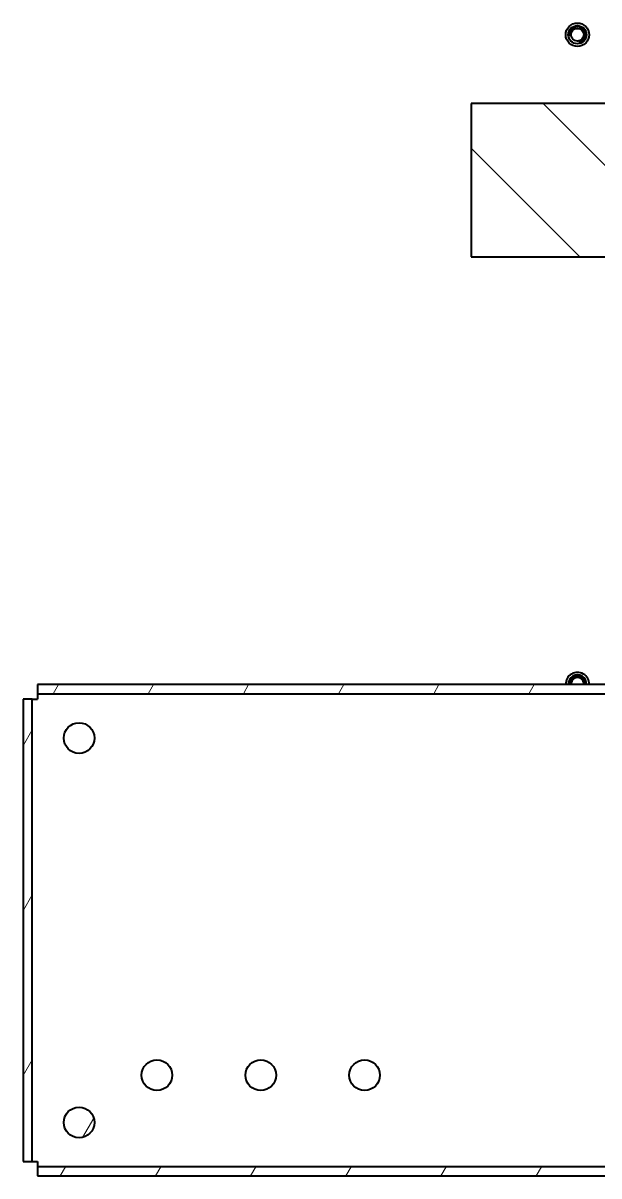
# Model space of a CAD drawing. Header units: millimetres. Extents: x 0 to 5945, y 0 to 4205.
# Drawn here: x 1651.9 to 1762.9, y 555.9 to 777.9 of the extents above; entities that cross this region are included whole.
import ezdxf

# ---------------------------------------------------------------- set-up
doc = ezdxf.new("R2010")
doc.units = ezdxf.units.MM
doc.header["$LTSCALE"] = 5
for name, color, linetype, lineweight in [('가시적인 것(ISO)', 3, 'Continuous', 40), ('가시적인 좁은 것(ISO)', 3, 'Continuous', 35), ('해치(ISO)', 7, 'Continuous', 18)]:
    doc.layers.add(name, color=color, linetype=linetype, lineweight=lineweight)

msp = doc.modelspace()

# ---------------------------------------------------------------- hatches: boundary and pattern name
at = {"layer": '해치(ISO)'}
h = msp.add_hatch(dxfattribs=at)
h.set_pattern_fill('ANSI31', color=256, scale=127, angle=90.00021, style=0)
h.set_pattern_definition([(135.0002, (0, 0), (-11.22528, -11.22536), [])])
h.paths.add_polyline_path([(1775.237, 732.873), (1775.237, 762.373), (1738.237, 762.373), (1738.237, 732.873)])
h = msp.add_hatch(dxfattribs=at)
h.set_pattern_fill('ANSI31', color=256, scale=127, angle=14.99998, style=0)
h.set_pattern_definition([(60, (0, 0), (-13.74815, 7.9375), [])])
edge = h.paths.add_edge_path()
edge.add_ellipse((1787.737, 575.323), major_axis=(2.95, 0), ratio=1, start_angle=0, end_angle=360)
edge = h.paths.add_edge_path()
edge.add_ellipse((1767.737, 575.323), major_axis=(2.95, 0), ratio=1, start_angle=0, end_angle=360)
edge = h.paths.add_edge_path()
edge.add_ellipse((1717.737, 575.323), major_axis=(2.95, 0), ratio=1, start_angle=0, end_angle=360)
edge = h.paths.add_edge_path()
edge.add_ellipse((1697.737, 575.323), major_axis=(2.95, 0), ratio=1, start_angle=0, end_angle=360)
edge = h.paths.add_edge_path()
edge.add_ellipse((1677.737, 575.323), major_axis=(2.95, 0), ratio=1, start_angle=0, end_angle=360)
edge = h.paths.add_edge_path()
edge.add_ellipse((1802.737, 640.223), major_axis=(2.95, 0), ratio=1, start_angle=0, end_angle=360)
edge = h.paths.add_edge_path()
edge.add_ellipse((1662.737, 640.223), major_axis=(2.95, 0), ratio=1, start_angle=0, end_angle=360)
edge = h.paths.add_edge_path()
edge.add_ellipse((1662.737, 566.223), major_axis=(2.95, 0), ratio=1, start_angle=0, end_angle=360)
edge = h.paths.add_edge_path()
edge.add_ellipse((1802.737, 566.223), major_axis=(-2.95, 0), ratio=1, start_angle=0, end_angle=32.72269)
edge.add_ellipse((1802.737, 566.223), major_axis=(-2.482, -1.595), ratio=1, start_angle=0, end_angle=114.5049)
edge.add_ellipse((1802.737, 566.223), major_axis=(2.48, -1.597), ratio=1, start_angle=0, end_angle=40.62343)
edge.add_ellipse((1802.737, 566.223), major_axis=(2.922, 0.403), ratio=1, start_angle=0, end_angle=164.24824)
edge.add_ellipse((1802.737, 566.223), major_axis=(-2.922, 0.405), ratio=1, start_angle=0, end_angle=7.90075)
h.paths.add_polyline_path([(1651.941, 647.723), (1651.941, 558.723), (1653.704, 558.723), (1653.704, 647.723)])
h.paths.add_polyline_path([(1813.533, 558.723), (1813.533, 564.622), (1813.533, 566.622), (1813.533, 647.723), (1811.77, 647.723), (1811.77, 566.623), (1811.77, 564.623), (1811.77, 558.723)])
h.paths.add_polyline_path([(1654.737, 557.69), (1654.737, 555.927), (1810.737, 555.927), (1810.737, 557.69)])
h.paths.add_polyline_path([(1654.737, 650.519), (1654.737, 648.756), (1810.737, 648.756), (1810.737, 650.519)])

# ---------------------------------------------------------------- linework, layer by layer
at = {"layer": '가시적인 것(ISO)'}
for p, q in [((1775.237, 762.373), (1738.237, 762.373)), ((1738.237, 762.373), (1738.237, 732.873)), ((1738.237, 732.873), (1775.237, 732.873)), ((1654.737, 650.519), (1654.737, 648.756)), ((1810.737, 650.519), (1654.737, 650.519)), ((1654.737, 648.756), (1810.737, 648.756)), ((1654.737, 648.756), (1654.737, 647.723)), ((1651.941, 647.723), (1651.941, 558.723)), ((1653.704, 647.723), (1651.941, 647.723)), ((1653.704, 558.723), (1653.704, 647.723)), ((1653.704, 647.723), (1654.737, 647.723)), ((1651.941, 558.723), (1653.704, 558.723)), ((1653.704, 558.723), (1654.737, 558.723)), ((1654.737, 558.723), (1654.737, 557.69)), ((1654.737, 557.69), (1654.737, 555.927)), ((1810.737, 557.69), (1654.737, 557.69)), ((1654.737, 555.927), (1810.737, 555.927))]:
    msp.add_line(p, q, dxfattribs=at)
for centre, radius in [((1758.737, 775.623), 2.25), ((1758.737, 775.623), 1.75), ((1758.737, 775.623), 1.229), ((1662.737, 640.223), 2.95), ((1677.737, 575.323), 2.95), ((1697.737, 575.323), 2.95), ((1717.737, 575.323), 2.95), ((1662.737, 566.223), 2.95)]:
    msp.add_circle(centre, radius, dxfattribs=at)
for radius, start, end in [(2.25, 357.34985, 182.65015), (1.75, 356.59187, 183.40813), (1.229, 355.14612, 184.85388)]:
    msp.add_arc((1758.737, 650.623), radius, start, end, dxfattribs=at)
at = {"layer": '가시적인 좁은 것(ISO)'}
for centre, start, end in [((1758.737, 775.623), 280, 190), ((1758.737, 650.623), 356.023, 183.977)]:
    msp.add_arc(centre, 1.5, start, end, dxfattribs=at)

doc.saveas('drawing.dxf')
